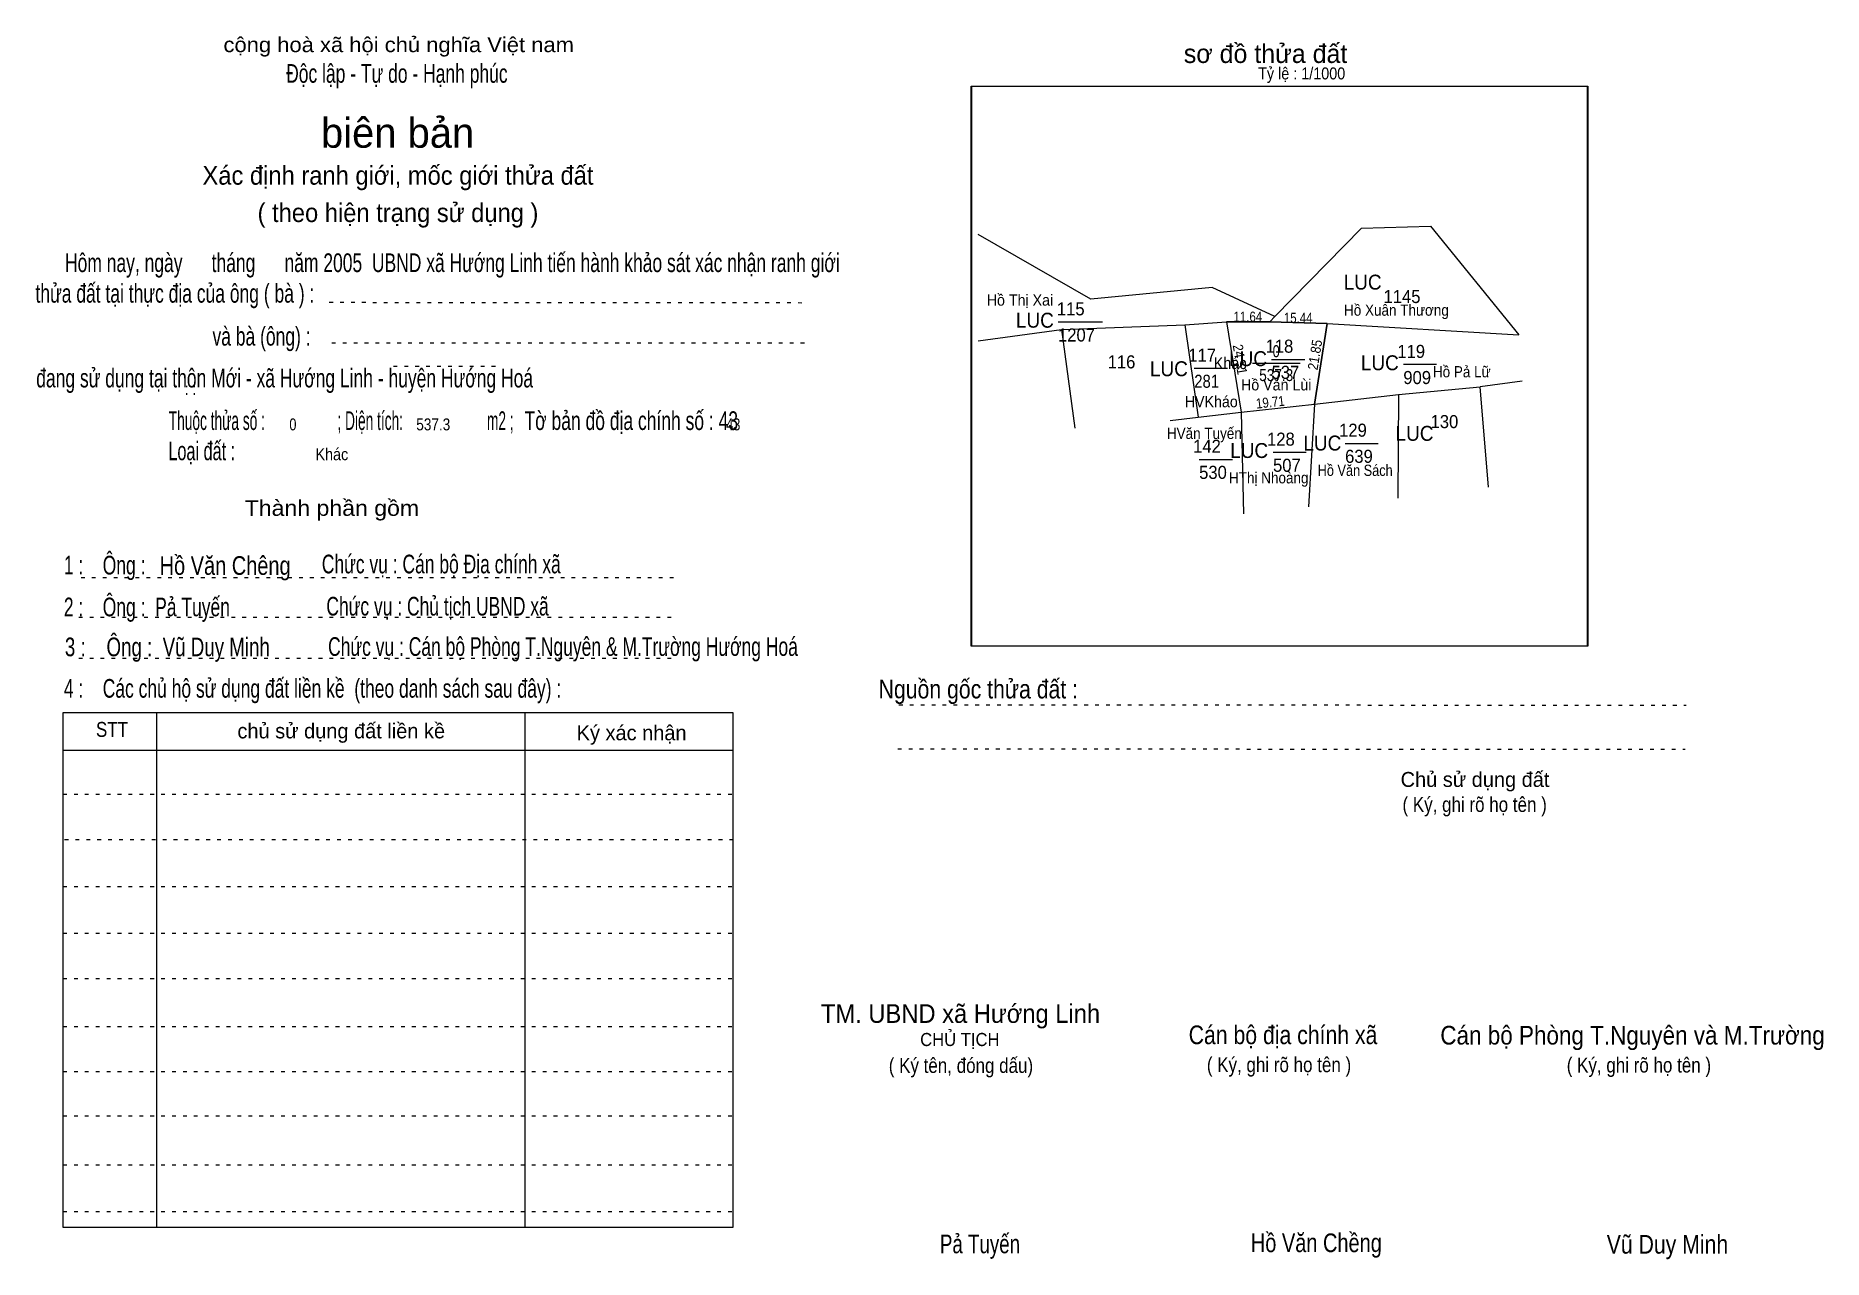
# Model space of a CAD drawing. Header units: centimetres. Extents: x -1.5 to 46.4, y -3.9 to 28.9.
import ezdxf
from ezdxf.enums import TextEntityAlignment as Align

# ---------------------------------------------------------------- set-up
doc = ezdxf.new("R2010")
doc.units = ezdxf.units.CM
doc.header["$LTSCALE"] = 0.16
doc.linetypes.add('DOTTED', pattern=[1.5, 0.3, -1.2])
for name, color, linetype, lineweight in [('15', 7, 'Continuous', 13), ('2', 7, 'Continuous', 25), ('22', 7, 'Continuous', 13), ('33', 7, 'Continuous', 13), ('5', 7, 'DOTTED', 13)]:
    doc.layers.add(name, color=color, linetype=linetype, lineweight=lineweight)
doc.layers.add('34', color=7, linetype='Continuous')
doc.layers.add('51', color=7, linetype='Continuous')

msp = doc.modelspace()

# ---------------------------------------------------------------- linework, layer by layer
at = {"layer": '15'}
for p, q in [((25.89, 21.21), (27.08, 21.21)), ((31.61, 20.2), (32.5, 20.2)), ((29.54, 19.97), (30.43, 19.97)), ((35.14, 20.07), (36.03, 20.07)), ((31.65, 17.72), (32.54, 17.72)), ((33.58, 17.95), (34.47, 17.95)), ((29.67, 17.52), (30.56, 17.52))]:
    msp.add_line(p, q, dxfattribs=at)
at = {"layer": '2'}
msp.add_lwpolyline([(23.56, 27.52), (40.06, 27.52), (40.06, 12.52), (23.56, 12.52)], close=True, dxfattribs=at)
at = {"layer": '22'}
for p, q in [((25.98, 21), (29.29, 21.13)), ((29.29, 21.13), (29.64, 18.65)), ((30.4, 21.21), (30.8, 18.79)), ((33.1, 21.16), (32.76, 19)), ((35.01, 19.26), (34.99, 16.48)), ((38.32, 19.62), (37.2, 19.47)), ((37.42, 16.78), (37.2, 19.47)), ((30.8, 18.79), (30.86, 16.06)), ((32.76, 19), (32.6, 16.25))]:
    msp.add_line(p, q, dxfattribs=at)
for points in [[(31.7, 21.35), (30.02, 22.13), (26.77, 21.81), (23.75, 23.55)], [(31.7, 21.35), (34.02, 23.72), (35.87, 23.77), (38.23, 20.86)], [(29.29, 21.13), (30.4, 21.21), (31.56, 21.21), (31.7, 21.35)], [(31.56, 21.21), (33.1, 21.16), (38.23, 20.86)], [(23.75, 20.7), (25.98, 21), (26.34, 18.36)], [(28.89, 18.56), (29.64, 18.65), (30.8, 18.79), (32.76, 19), (35.01, 19.26), (37.2, 19.47)]]:
    msp.add_lwpolyline(points, dxfattribs=at)
msp.add_lwpolyline([(32.76, 19), (33.1, 21.16), (31.56, 21.21), (30.4, 21.21), (30.8, 18.79)], close=True, dxfattribs=at)
at = {"layer": '33'}
msp.add_line((31.1, 20.1), (32.38, 20.1), dxfattribs=at)
at = {"layer": '5'}
for p, q in [((6.37, 21.73), (19.21, 21.72)), ((6.44, 20.64), (19.25, 20.64)), ((8.09, 20.02), (10.86, 20.02)), ((-0.28, 14.36), (15.72, 14.36)), ((-0.34, 13.3), (15.66, 13.3)), ((-0.34, 12.2), (15.66, 12.2)), ((21.63, 10.95), (42.72, 10.94)), ((21.6, 9.77), (42.69, 9.76)), ((-0.76, 8.56), (17.18, 8.56)), ((-0.72, 7.34), (17.22, 7.34)), ((-0.76, 6.08), (17.18, 6.08)), ((-0.76, 4.83), (17.18, 4.83)), ((-0.76, 3.62), (17.18, 3.62)), ((-0.76, 2.33), (17.18, 2.33)), ((-0.76, 1.13), (17.18, 1.13)), ((-0.76, -0.06), (17.18, -0.06)), ((-0.76, -1.37), (17.18, -1.37)), ((-0.76, -2.62), (17.18, -2.62))]:
    msp.add_line(p, q, dxfattribs=at)
at = {"layer": '5', "linetype": 'Continuous', "lineweight": 25}
for p, q in [((1.74, 10.74), (1.74, -3.05)), ((11.61, 10.74), (11.61, -3.05)), ((-0.76, 9.73), (17.18, 9.73))]:
    msp.add_line(p, q, dxfattribs=at)
for points in [[(23.58, 27.52), (40.08, 27.52), (40.08, 12.52), (23.58, 12.52)], [(-0.76, 10.74), (17.18, 10.74), (17.18, -3.05), (-0.76, -3.05)]]:
    msp.add_lwpolyline(points, close=True, dxfattribs=at)

# ---------------------------------------------------------------- texts
at = {"layer": '15'}
for s, width, p in [('1145', 0.95, (34.61, 21.71)), ('115', 0.95, (25.86, 21.38)), ('1207', 0.95, (25.89, 20.68)), ('118', 0.95, (31.45, 20.38)), ('119', 0.95, (34.98, 20.24)), ('116', 0.95, (27.22, 19.96)), ('117', 0.95, (29.38, 20.14)), ('281', 0.85, (29.54, 19.44)), ('537', 0.95, (31.61, 19.68)), ('909', 0.95, (35.14, 19.54)), ('130', 0.95, (35.87, 18.36)), ('128', 0.95, (31.49, 17.89)), ('129', 0.95, (33.42, 18.13)), ('142', 0.95, (29.51, 17.7)), ('639', 0.95, (33.58, 17.43)), ('530', 0.95, (29.67, 17)), ('507', 0.95, (31.65, 17.19))]:
    msp.add_text(s, height=0.35, dxfattribs=dict(at, width=width)).set_placement(p)
at = {"layer": '22'}
for s, height, width, p in [('LUC', 0.4, 0.95, (34.05, 22.07)), ('Hồ Thị Xai', 0.3, 0.95, (24.87, 21.64)), ('Hồ Xuân Thương', 0.3, 0.9, (34.955, 21.37)), ('LUC', 0.4, 0.95, (25.27, 21.05)), ('LUC', 0.4, 0.95, (28.86, 19.75)), ('LUC', 0.4, 0.95, (30.98, 20.02)), ('LUC', 0.4, 0.95, (34.51, 19.91)), ('Hồ Văn Lùi', 0.3, 0.95, (31.735, 19.37)), ('Hồ Pả Lữ', 0.3, 0.9, (36.705, 19.72)), ('HVKháo', 0.3, 0.95, (29.995, 18.92)), ('HVăn Tuyến', 0.3, 0.9, (29.81, 18.07)), ('LUC', 0.4, 0.95, (35.44, 18.02)), ('LUC', 0.4, 0.95, (31.01, 17.56)), ('LUC', 0.4, 0.95, (32.97, 17.76)), ('Hồ Văn Sách', 0.3, 0.85, (33.85, 17.08)), ('HThị Nhoàng', 0.3, 0.9, (31.535, 16.88))]:
    msp.add_text(s, height=height, dxfattribs=dict(at, width=width)).set_placement(p, align=Align.CENTER)
at = {"layer": '33', "width": 0.9}
msp.add_text('Khác', height=0.32, dxfattribs=at).set_placement((30.94, 19.94), align=Align.RIGHT)
at = {"layer": '33'}
for s, width, p in [('0', 0.8, (31.735, 20.26)), ('537.3', 0.85, (31.735, 19.62))]:
    msp.add_text(s, height=0.32, dxfattribs=dict(at, width=width)).set_placement(p, align=Align.CENTER)
at = {"layer": '34'}
for s, width, p in [(': : ', 0.85, (2.5, 19.25)), ('0', 0.8, (5.3, 18.3)), ('537.3', 0.85, (8.7, 18.3)), ('43', 0.8, (17, 18.3)), ('Khác', 0.9, (6, 17.5))]:
    msp.add_text(s, height=0.32, dxfattribs=dict(at, width=width)).set_placement(p)
at = {"layer": '5'}
for s, height, width, p in [('cộng hoà xã hội chủ nghĩa Việt nam', 0.4, 1.1, (8.23, 28.43)), ('Độc lập - Tự do - Hạnh phúc', 0.5, 0.7, (8.18, 27.61)), ('Xác định ranh giới, mốc giới thửa đất', 0.5, 0.95, (8.21, 24.88)), ('( theo hiện trạng sử dụng )', 0.5, 0.95, (8.21, 23.88)), ('Thành phần gồm', 0.42, 1.1, (6.44, 16.01)), ('Hồ Văn Chêng', 0.5, 0.8, (3.58, 14.43)), ('Chức vụ : Cán bộ Địa chính xã', 0.5, 0.7, (9.37, 14.47)), ('Chức vụ : Chủ tịch UBND xã', 0.5, 0.7, (9.27, 13.34)), ('Chức vụ : Cán bộ Phòng T.Nguyên & M.Trường Hướng Hoá', 0.5, 0.7, (12.63, 12.26)), ('    Nguồn gốc thửa đất :', 0.5, 0.85, (23.44, 11.12)), ('( Ký, ghi rõ họ tên )', 0.4, 0.85, (37.05, 8.08)), ('CHỦ TỊCH', 0.35, 0.95, (23.26, 1.81)), ('( Ký tên, đóng dấu)', 0.4, 0.85, (23.29, 1.09)), ('( Ký, ghi rõ họ tên )', 0.4, 0.85, (31.81, 1.11)), ('( Ký, ghi rõ họ tên )', 0.4, 0.85, (41.45, 1.1)), ('Pả Tuyến', 0.5, 0.75, (23.8, -3.74)), ('Hồ Văn Chềng', 0.5, 0.8, (32.81, -3.71)), ('Vũ Duy Minh', 0.5, 0.85, (42.215, -3.75))]:
    msp.add_text(s, height=height, dxfattribs=dict(at, width=width)).set_placement(p, align=Align.CENTER)
msp.add_text('sơ đồ thửa đất', height=0.5, dxfattribs=at).set_placement((29.26, 28.14))
for s, height, p in [('biên bản', 0.8, (8.2, 25.87)), ('      chủ sử dụng đất liền kề', 0.4, (6.245, 10.05)), ('   Ký xác nhận', 0.4, (14.245, 10)), ('Chủ sử dụng đất', 0.4, (37.06, 8.75))]:
    msp.add_text(s, height=height, dxfattribs=at).set_placement(p, align=Align.CENTER)
for s, height, width, p in [('   Hôm nay, ngày      tháng      năm 2005  UBND xã Hướng Linh tiến hành khảo sát xác nhận ranh giới ', 0.5, 0.7, (-1.1, 22.54)), ('thửa đất tại thực địa của ông ( bà ) :                                       ', 0.5, 0.7, (-1.5, 21.72)), ('                                     và bà (ông) :', 0.5, 0.7, (-1.57, 20.57)), (' đang sử dụng tại thôn Mới - xã Hướng Linh - huyện Hướng Hoá', 0.5, 0.7, (-1.61, 19.45)), ('Thuộc thửa số :                   ; Diện tích:                      m2 ;                                            ', 0.5, 0.55, (2.07, 18.31)), ('Tờ bản đồ địa chính số : 43', 0.5, 0.7, (11.6, 18.31)), ('Loại đất :  ', 0.5, 0.65, (2.06, 17.5)), ('    1 :    Ông :                                                        ', 0.5, 0.7, (-1.26, 14.44)), ('    2 :    Ông :  Pả Tuyến', 0.5, 0.7, (-1.26, 13.32)), ('    3 :    Ông :  Vũ Duy Minh', 0.5, 0.75, (-1.27, 12.25)), ('    4 :    Các chủ hộ sử dụng đất liền kề  (theo danh sách sau đây) :', 0.5, 0.7, (-1.26, 11.14)), ('STT', 0.4, 0.85, (0.12, 10.09)), ('TM. UBND xã Hướng Linh', 0.5, 0.95, (19.54, 2.43)), ('Cán bộ địa chính xã  ', 0.5, 0.85, (29.39, 1.86)), ('Cán bộ Phòng T.Nguyên và M.Trường', 0.5, 0.9, (36.13, 1.85))]:
    msp.add_text(s, height=height, dxfattribs=dict(at, width=width)).set_placement(p)
at = {"layer": '51', "width": 0.9}
msp.add_text('Tỷ lệ : 1/1000', height=0.32, dxfattribs=at).set_placement((31.25, 27.7))
at = {"layer": '51', "width": 0.85}
for s, p in [('11.64', (30.975, 21.21)), ('15.44', (32.325, 21.18))]:
    msp.add_text(s, height=0.27, dxfattribs=at).set_placement(p, align=Align.CENTER)
at = {"layer": '51'}
for s, rotation, width, p in [('24.51', 279.37, 0.9, (30.635, 20.177)), ('21.85', 80.835, 0.9, (32.905, 20.303)), ('19.71', 6.029, 0.85, (31.591, 18.921))]:
    msp.add_text(s, height=0.27, rotation=rotation, dxfattribs=dict(at, width=width)).set_placement(p, align=Align.CENTER)

doc.saveas('drawing.dxf')
